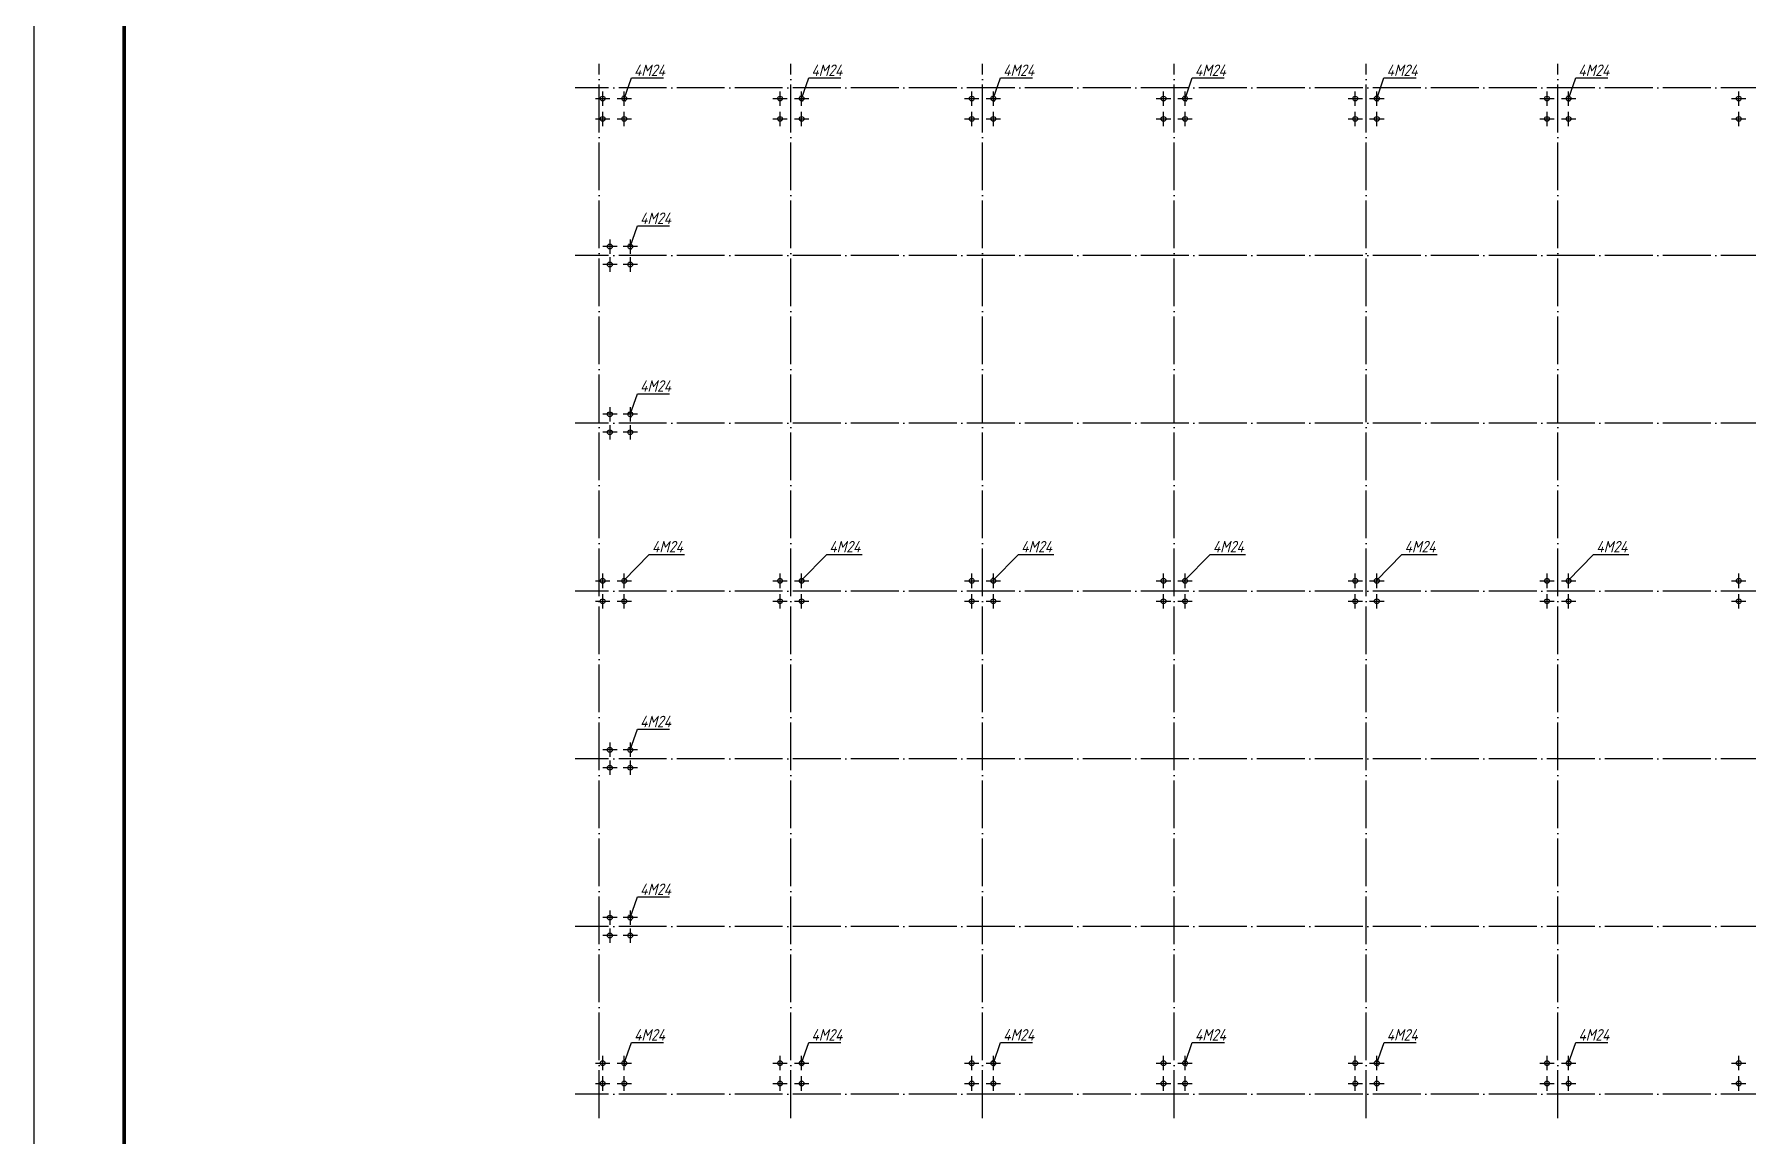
# Model space of a CAD drawing. Extents: x 293620 to 503924, y -252071 to 755100.
# Drawn here: x 366152 to 437642, y 391933 to 437894 of the extents above; entities that cross this region are included whole.
import ezdxf

# ---------------------------------------------------------------- set-up
doc = ezdxf.new("R2010")
doc.units = 0
doc.header["$LTSCALE"] = 1000
doc.header["$MEASUREMENT"] = 0
doc.linetypes.add('DOTE', pattern=[2.4200000000000004, 2, -0.2, 0.02, -0.2])
for name, color, linetype in [('3T_WOOD', 21, 'Continuous'), ('DOTE', 14, 'DOTE'), ('TK', 4, 'Continuous'), ('中粗', 4, 'Continuous'), ('标注', 7, 'Continuous')]:
    doc.layers.add(name, color=color, linetype=linetype)
doc.styles.get("Standard").update_dxf_attribs({"font": 'gbenor.shx', "bigfont": 'gbcbig.shx'})
doc.dimstyles.new('100', dxfattribs={"dimtxt": 250, "dimasz": 200, "dimexe": 250, "dimexo": 300, "dimgap": 150, "dimtad": 1, "dimdec": 0, "dimzin": 0, "dimdsep": 46, "dimtxsty": 'Standard', "dimblk": 'ARCHTICK', "dimcen": 0.09, "dimclrd": 256, "dimclre": 256, "dimclrt": 256, "dimadec": 0, "dimazin": 0, "dimtfac": 1, "dimtdec": 0, "dimtix": 1, "dimtmove": 2, "dimatfit": 3, "dimldrblk": 'ARCHTICK', "dimfxl": 0, "dimtolj": 1, "dimtzin": 0, "dimarcsym": 0})

# ---------------------------------------------------------------- blocks, each defined once
blk = doc.blocks.new('GeYuanFrame_83540116', base_point=(20.08568540801701, 4.526152566438171))
at = {"layer": 'TK'}
blk.add_lwpolyline([(20.08568540801701, 4.526152566438171), (20.08568540801701, 598.5261525664382), (861.0856854080171, 598.5261525664382), (861.0856854080171, 4.526152566438171)], close=True, dxfattribs=at)
at = {"layer": 'TK', "const_width": 1}
blk.add_lwpolyline([(45.08568540801701, 588.5261525664382), (851.0856854080171, 588.5261525664382), (851.0856854080171, 14.52615256643817), (45.08568540801701, 14.52615256643817)], close=True, dxfattribs=at)

msp = doc.modelspace()

# ---------------------------------------------------------------- linework, layer by layer
at = {"layer": 'DOTE'}
for p, q in [((389716.8430563852, 392661.6285579174), (389716.8430563852, 436661.6285579174)), ((397716.8430563852, 392661.6285579174), (397716.8430563852, 436661.6285579174)), ((405716.8430563852, 392661.6285579174), (405716.8430563852, 436661.6285579174)), ((413716.8430563852, 392661.6285579174), (413716.8430563852, 436661.6285579174)), ((421716.8430563852, 392661.6285579174), (421716.8430563852, 436661.6285579173)), ((429716.8430563852, 392661.6285579174), (429716.8430563852, 436661.6285579173)), ((462716.8430563852, 435661.6285579174), (388716.8430563852, 435661.6285579174)), ((462716.8430563852, 428661.6285579174), (388716.8430563852, 428661.6285579174)), ((462716.8430563852, 421661.6285579174), (388716.8430563852, 421661.6285579174)), ((462716.8430563852, 414661.6285579174), (388716.8430563852, 414661.6285579174)), ((462716.8430563852, 407661.6285579174), (388716.8430563852, 407661.6285579174)), ((462716.8430563852, 400661.6285579174), (388716.8430563852, 400661.6285579174)), ((462716.8430563852, 393661.6285579174), (388716.8430563852, 393661.6285579174))]:
    msp.add_line(p, q, dxfattribs=at)
at = {"layer": '中粗', "linetype": 'ByBlock'}
for p, q in [((389866.8430563853, 434911.62856092), (389866.8430563853, 435511.6285549222)), ((390766.8430563853, 434911.62856092), (390766.8430563853, 435511.6285549222)), ((397266.8430563853, 434911.62856092), (397266.8430563853, 435511.6285549222)), ((398166.8430563853, 434911.62856092), (398166.8430563853, 435511.6285549222)), ((405266.8430563852, 434911.62856092), (405266.8430563852, 435511.6285549222)), ((406166.8430563852, 434911.62856092), (406166.8430563852, 435511.6285549222)), ((413266.8430563852, 434911.62856092), (413266.8430563852, 435511.6285549222)), ((414166.8430563852, 434911.62856092), (414166.8430563852, 435511.6285549222)), ((421266.8430563853, 434911.62856092), (421266.8430563853, 435511.6285549222)), ((422166.8430563853, 434911.62856092), (422166.8430563853, 435511.6285549222)), ((429266.8430563853, 434911.62856092), (429266.8430563853, 435511.6285549222)), ((430166.8430563853, 434911.62856092), (430166.8430563853, 435511.6285549222)), ((437266.8430563853, 434911.62856092), (437266.8430563853, 435511.6285549222)), ((389566.8430593841, 435211.6285579174), (390166.8430533827, 435211.6285579174)), ((389866.8430563853, 434061.62856092), (389866.8430563853, 434661.6285549222)), ((390466.8430593841, 435211.6285579174), (391066.8430533827, 435211.6285579174)), ((390766.8430563853, 434061.62856092), (390766.8430563853, 434661.6285549222)), ((396966.8430593841, 435211.6285579174), (397566.8430533827, 435211.6285579174)), ((397266.8430563853, 434061.62856092), (397266.8430563853, 434661.6285549222)), ((397866.8430593841, 435211.6285579174), (398466.8430533827, 435211.6285579174)), ((398166.8430563853, 434061.62856092), (398166.8430563853, 434661.6285549222)), ((404966.8430593841, 435211.6285579174), (405566.8430533826, 435211.6285579174)), ((405266.8430563852, 434061.62856092), (405266.8430563852, 434661.6285549222)), ((405866.8430593841, 435211.6285579174), (406466.8430533826, 435211.6285579174)), ((406166.8430563852, 434061.62856092), (406166.8430563852, 434661.6285549222)), ((412966.8430593841, 435211.6285579174), (413566.8430533826, 435211.6285579174)), ((413266.8430563852, 434061.62856092), (413266.8430563852, 434661.6285549222)), ((413866.8430593841, 435211.6285579174), (414466.8430533826, 435211.6285579174)), ((414166.8430563852, 434061.62856092), (414166.8430563852, 434661.6285549222)), ((420966.8430593841, 435211.6285579174), (421566.8430533827, 435211.6285579174)), ((421266.8430563853, 434061.62856092), (421266.8430563853, 434661.6285549222)), ((421866.8430593841, 435211.6285579174), (422466.8430533827, 435211.6285579174)), ((422166.8430563853, 434061.62856092), (422166.8430563853, 434661.6285549222)), ((428966.8430593841, 435211.6285579174), (429566.8430533827, 435211.6285579174)), ((429266.8430563853, 434061.62856092), (429266.8430563853, 434661.6285549222)), ((429866.8430593841, 435211.6285579174), (430466.8430533827, 435211.6285579174)), ((430166.8430563853, 434061.62856092), (430166.8430563853, 434661.6285549222)), ((436966.8430593841, 435211.6285579174), (437566.8430533827, 435211.6285579174)), ((437266.8430563853, 434061.62856092), (437266.8430563853, 434661.6285549222)), ((389566.8430593841, 434361.6285579174), (390166.8430533827, 434361.6285579174)), ((390466.8430593841, 434361.6285579174), (391066.8430533827, 434361.6285579174)), ((390766.8430563853, 434436.6285571723), (390766.8430563853, 434436.6285571723)), ((396966.8430593841, 434361.6285579174), (397566.8430533827, 434361.6285579174)), ((397866.8430593841, 434361.6285579174), (398466.8430533827, 434361.6285579174)), ((398166.8430563853, 434436.6285571723), (398166.8430563853, 434436.6285571723)), ((404966.8430593841, 434361.6285579174), (405566.8430533826, 434361.6285579174)), ((405866.8430593841, 434361.6285579174), (406466.8430533826, 434361.6285579174)), ((406166.8430563852, 434436.6285571723), (406166.8430563852, 434436.6285571723)), ((412966.8430593841, 434361.6285579174), (413566.8430533826, 434361.6285579174)), ((413866.8430593841, 434361.6285579174), (414466.8430533826, 434361.6285579174)), ((414166.8430563852, 434436.6285571723), (414166.8430563852, 434436.6285571723)), ((420966.8430593841, 434361.6285579174), (421566.8430533827, 434361.6285579174)), ((421866.8430593841, 434361.6285579174), (422466.8430533827, 434361.6285579174)), ((422166.8430563853, 434436.6285571723), (422166.8430563853, 434436.6285571723)), ((428966.8430593841, 434361.6285579174), (429566.8430533827, 434361.6285579174)), ((429866.8430593841, 434361.6285579174), (430466.8430533827, 434361.6285579174)), ((430166.8430563853, 434436.6285571723), (430166.8430563853, 434436.6285571723)), ((436966.8430593841, 434361.6285579174), (437566.8430533827, 434361.6285579174)), ((390466.8430533902, 429036.6285579174), (389866.8430593879, 429036.6285579174)), ((390166.8430563853, 429336.6285549185), (390166.8430563853, 428736.62856092)), ((390166.8430563853, 428961.6285586699), (390166.8430563853, 428961.6285586699)), ((391316.8430533902, 429036.6285579174), (390716.8430593879, 429036.6285579174)), ((391016.8430563853, 429336.6285549185), (391016.8430563853, 428736.62856092)), ((390466.8430533902, 428286.6285579174), (389866.8430593879, 428286.6285579174)), ((390166.8430563853, 428586.6285549185), (390166.8430563853, 427986.62856092)), ((391316.8430533902, 428286.6285579174), (390716.8430593879, 428286.6285579174)), ((391016.8430563853, 428586.6285549185), (391016.8430563853, 427986.62856092)), ((390466.8430533902, 422036.6285579174), (389866.8430593879, 422036.6285579174)), ((390166.8430563853, 422336.6285549185), (390166.8430563853, 421736.62856092)), ((390166.8430563853, 421961.6285586699), (390166.8430563853, 421961.6285586699)), ((391316.8430533902, 422036.6285579174), (390716.8430593879, 422036.6285579174)), ((391016.8430563853, 422336.6285549185), (391016.8430563853, 421736.62856092)), ((390466.8430533902, 421286.6285579174), (389866.8430593879, 421286.6285579174)), ((390166.8430563853, 421586.6285549185), (390166.8430563853, 420986.62856092)), ((391316.8430533902, 421286.6285579174), (390716.8430593879, 421286.6285579174)), ((391016.8430563853, 421586.6285549185), (391016.8430563853, 420986.62856092)), ((389866.8430563853, 414786.62856092), (389866.8430563853, 415386.6285549222)), ((390766.8430563853, 414786.62856092), (390766.8430563853, 415386.6285549222)), ((397266.8430563853, 414786.62856092), (397266.8430563853, 415386.6285549222)), ((398166.8430563853, 414786.62856092), (398166.8430563853, 415386.6285549222)), ((405266.8430563852, 414786.62856092), (405266.8430563852, 415386.6285549222)), ((406166.8430563852, 414786.62856092), (406166.8430563852, 415386.6285549222)), ((413266.8430563852, 414786.62856092), (413266.8430563852, 415386.6285549222)), ((414166.8430563852, 414786.62856092), (414166.8430563852, 415386.6285549222)), ((421266.8430563852, 414786.62856092), (421266.8430563852, 415386.6285549222)), ((422166.8430563852, 414786.62856092), (422166.8430563852, 415386.6285549222)), ((429266.8430563852, 414786.62856092), (429266.8430563852, 415386.6285549222)), ((430166.8430563852, 414786.62856092), (430166.8430563852, 415386.6285549222)), ((437266.8430563852, 414786.62856092), (437266.8430563852, 415386.6285549222)), ((389566.8430593841, 415086.6285579174), (390166.8430533827, 415086.6285579174)), ((390466.8430593841, 415086.6285579174), (391066.8430533827, 415086.6285579174)), ((396966.8430593841, 415086.6285579174), (397566.8430533827, 415086.6285579174)), ((397866.8430593841, 415086.6285579174), (398466.8430533827, 415086.6285579174)), ((404966.843059384, 415086.6285579174), (405566.8430533826, 415086.6285579174)), ((405866.843059384, 415086.6285579174), (406466.8430533826, 415086.6285579174)), ((412966.843059384, 415086.6285579174), (413566.8430533826, 415086.6285579174)), ((413866.843059384, 415086.6285579174), (414466.8430533826, 415086.6285579174)), ((420966.8430593841, 415086.6285579174), (421566.8430533826, 415086.6285579174)), ((421866.8430593841, 415086.6285579174), (422466.8430533826, 415086.6285579174)), ((428966.8430593841, 415086.6285579174), (429566.8430533826, 415086.6285579174)), ((429866.8430593841, 415086.6285579174), (430466.8430533826, 415086.6285579174)), ((436966.8430593841, 415086.6285579174), (437566.8430533826, 415086.6285579174)), ((389566.8430593841, 414236.6285579174), (390166.8430533827, 414236.6285579174)), ((389866.8430563853, 413936.62856092), (389866.8430563853, 414536.6285549222)), ((390466.8430593841, 414236.6285579174), (391066.8430533827, 414236.6285579174)), ((390766.8430563853, 413936.62856092), (390766.8430563853, 414536.6285549222)), ((390766.8430563853, 414311.6285571723), (390766.8430563853, 414311.6285571723)), ((396966.8430593841, 414236.6285579174), (397566.8430533827, 414236.6285579174)), ((397266.8430563853, 413936.62856092), (397266.8430563853, 414536.6285549222)), ((397866.8430593841, 414236.6285579174), (398466.8430533827, 414236.6285579174)), ((398166.8430563853, 413936.62856092), (398166.8430563853, 414536.6285549222)), ((398166.8430563853, 414311.6285571723), (398166.8430563853, 414311.6285571723)), ((404966.843059384, 414236.6285579174), (405566.8430533826, 414236.6285579174)), ((405266.8430563852, 413936.62856092), (405266.8430563852, 414536.6285549222)), ((405866.843059384, 414236.6285579174), (406466.8430533826, 414236.6285579174)), ((406166.8430563852, 413936.62856092), (406166.8430563852, 414536.6285549222)), ((406166.8430563852, 414311.6285571723), (406166.8430563852, 414311.6285571723)), ((412966.843059384, 414236.6285579174), (413566.8430533826, 414236.6285579174)), ((413266.8430563852, 413936.62856092), (413266.8430563852, 414536.6285549222)), ((413866.843059384, 414236.6285579174), (414466.8430533826, 414236.6285579174)), ((414166.8430563852, 413936.62856092), (414166.8430563852, 414536.6285549222)), ((414166.8430563852, 414311.6285571723), (414166.8430563852, 414311.6285571723)), ((420966.8430593841, 414236.6285579174), (421566.8430533826, 414236.6285579174)), ((421266.8430563852, 413936.62856092), (421266.8430563852, 414536.6285549222)), ((421866.8430593841, 414236.6285579174), (422466.8430533826, 414236.6285579174)), ((422166.8430563852, 413936.62856092), (422166.8430563852, 414536.6285549222)), ((422166.8430563852, 414311.6285571723), (422166.8430563852, 414311.6285571723)), ((428966.8430593841, 414236.6285579174), (429566.8430533826, 414236.6285579174)), ((429266.8430563852, 413936.62856092), (429266.8430563852, 414536.6285549222)), ((429866.8430593841, 414236.6285579174), (430466.8430533826, 414236.6285579174)), ((430166.8430563852, 413936.62856092), (430166.8430563852, 414536.6285549222)), ((430166.8430563852, 414311.6285571723), (430166.8430563852, 414311.6285571723)), ((436966.8430593841, 414236.6285579174), (437566.8430533826, 414236.6285579174)), ((437266.8430563852, 413936.62856092), (437266.8430563852, 414536.6285549222)), ((390166.8430563853, 408336.6285549185), (390166.8430563853, 407736.62856092)), ((391016.8430563853, 408336.6285549185), (391016.8430563853, 407736.62856092)), ((390466.8430533902, 408036.6285579174), (389866.8430593879, 408036.6285579174)), ((390166.8430563853, 407961.6285586699), (390166.8430563853, 407961.6285586699)), ((390166.8430563853, 407586.6285549185), (390166.8430563853, 406986.62856092)), ((391316.8430533902, 408036.6285579174), (390716.8430593879, 408036.6285579174)), ((391016.8430563853, 407586.6285549185), (391016.8430563853, 406986.62856092)), ((390466.8430533902, 407286.6285579174), (389866.8430593879, 407286.6285579174)), ((391316.8430533902, 407286.6285579174), (390716.8430593879, 407286.6285579174)), ((390166.8430563853, 401336.6285549185), (390166.8430563853, 400736.62856092)), ((391016.8430563853, 401336.6285549185), (391016.8430563853, 400736.62856092)), ((390466.8430533902, 401036.6285579174), (389866.8430593879, 401036.6285579174)), ((390166.8430563853, 400961.6285586699), (390166.8430563853, 400961.6285586699)), ((390166.8430563853, 400586.6285549185), (390166.8430563853, 399986.62856092)), ((391316.8430533902, 401036.6285579174), (390716.8430593879, 401036.6285579174)), ((391016.8430563853, 400586.6285549185), (391016.8430563853, 399986.62856092)), ((390466.8430533902, 400286.6285579174), (389866.8430593879, 400286.6285579174)), ((391316.8430533902, 400286.6285579174), (390716.8430593879, 400286.6285579174)), ((389566.8430593841, 394961.6285579174), (390166.8430533826, 394961.6285579174)), ((389866.8430563852, 394661.62856092), (389866.8430563852, 395261.6285549222)), ((390466.8430593841, 394961.6285579174), (391066.8430533826, 394961.6285579174)), ((390766.8430563852, 394661.62856092), (390766.8430563852, 395261.6285549222)), ((396966.8430593841, 394961.6285579174), (397566.8430533826, 394961.6285579174)), ((397266.8430563852, 394661.62856092), (397266.8430563852, 395261.6285549222)), ((397866.8430593841, 394961.6285579174), (398466.8430533826, 394961.6285579174)), ((398166.8430563852, 394661.62856092), (398166.8430563852, 395261.6285549222)), ((404966.843059384, 394961.6285579174), (405566.8430533826, 394961.6285579174)), ((405266.8430563852, 394661.62856092), (405266.8430563852, 395261.6285549222)), ((405866.843059384, 394961.6285579174), (406466.8430533826, 394961.6285579174)), ((406166.8430563852, 394661.62856092), (406166.8430563852, 395261.6285549222)), ((412966.843059384, 394961.6285579174), (413566.8430533826, 394961.6285579174)), ((413266.8430563852, 394661.62856092), (413266.8430563852, 395261.6285549222)), ((413866.843059384, 394961.6285579174), (414466.8430533826, 394961.6285579174)), ((414166.8430563852, 394661.62856092), (414166.8430563852, 395261.6285549222)), ((420966.8430593841, 394961.6285579174), (421566.8430533826, 394961.6285579174)), ((421266.8430563852, 394661.62856092), (421266.8430563852, 395261.6285549222)), ((421866.8430593841, 394961.6285579174), (422466.8430533826, 394961.6285579174)), ((422166.8430563852, 394661.62856092), (422166.8430563852, 395261.6285549222)), ((428966.8430593841, 394961.6285579174), (429566.8430533826, 394961.6285579174)), ((429266.8430563852, 394661.62856092), (429266.8430563852, 395261.6285549222)), ((429866.8430593841, 394961.6285579174), (430466.8430533826, 394961.6285579174)), ((430166.8430563852, 394661.62856092), (430166.8430563852, 395261.6285549222)), ((436966.8430593841, 394961.6285579174), (437566.8430533826, 394961.6285579174)), ((437266.8430563852, 394661.62856092), (437266.8430563852, 395261.6285549222)), ((389566.8430593841, 394111.6285579174), (390166.8430533826, 394111.6285579174)), ((389866.8430563852, 393811.62856092), (389866.8430563852, 394411.6285549222)), ((390466.8430593841, 394111.6285579174), (391066.8430533826, 394111.6285579174)), ((390766.8430563852, 393811.62856092), (390766.8430563852, 394411.6285549222)), ((390766.8430563852, 394186.6285571723), (390766.8430563852, 394186.6285571723)), ((396966.8430593841, 394111.6285579174), (397566.8430533826, 394111.6285579174)), ((397266.8430563852, 393811.62856092), (397266.8430563852, 394411.6285549222)), ((397866.8430593841, 394111.6285579174), (398466.8430533826, 394111.6285579174)), ((398166.8430563852, 393811.62856092), (398166.8430563852, 394411.6285549222)), ((398166.8430563852, 394186.6285571723), (398166.8430563852, 394186.6285571723)), ((404966.843059384, 394111.6285579174), (405566.8430533826, 394111.6285579174)), ((405266.8430563852, 393811.62856092), (405266.8430563852, 394411.6285549222)), ((405866.843059384, 394111.6285579174), (406466.8430533826, 394111.6285579174)), ((406166.8430563852, 393811.62856092), (406166.8430563852, 394411.6285549222)), ((406166.8430563852, 394186.6285571723), (406166.8430563852, 394186.6285571723)), ((412966.843059384, 394111.6285579174), (413566.8430533826, 394111.6285579174)), ((413266.8430563852, 393811.62856092), (413266.8430563852, 394411.6285549222)), ((413866.843059384, 394111.6285579174), (414466.8430533826, 394111.6285579174)), ((414166.8430563852, 393811.62856092), (414166.8430563852, 394411.6285549222)), ((414166.8430563852, 394186.6285571723), (414166.8430563852, 394186.6285571723)), ((420966.8430593841, 394111.6285579174), (421566.8430533826, 394111.6285579174)), ((421266.8430563852, 393811.62856092), (421266.8430563852, 394411.6285549222)), ((421866.8430593841, 394111.6285579174), (422466.8430533826, 394111.6285579174)), ((422166.8430563852, 393811.62856092), (422166.8430563852, 394411.6285549222)), ((422166.8430563852, 394186.6285571723), (422166.8430563852, 394186.6285571723)), ((428966.8430593841, 394111.6285579174), (429566.8430533826, 394111.6285579174)), ((429266.8430563852, 393811.62856092), (429266.8430563852, 394411.6285549222)), ((429866.8430593841, 394111.6285579174), (430466.8430533826, 394111.6285579174)), ((430166.8430563852, 393811.62856092), (430166.8430563852, 394411.6285549222)), ((430166.8430563852, 394186.6285571723), (430166.8430563852, 394186.6285571723)), ((436966.8430593841, 394111.6285579174), (437566.8430533826, 394111.6285579174)), ((437266.8430563852, 393811.62856092), (437266.8430563852, 394411.6285549222))]:
    msp.add_line(p, q, dxfattribs=at)
for centre in [(389866.8430563853, 435211.6285579174), (390766.8430563853, 435211.6285579174), (397266.8430563853, 435211.6285579174), (398166.8430563853, 435211.6285579174), (405266.8430563852, 435211.6285579174), (406166.8430563852, 435211.6285579174), (413266.8430563852, 435211.6285579174), (414166.8430563852, 435211.6285579174), (421266.8430563853, 435211.6285579174), (422166.8430563853, 435211.6285579174), (429266.8430563853, 435211.6285579174), (430166.8430563853, 435211.6285579174), (437266.8430563853, 435211.6285579174), (389866.8430563853, 434361.6285579174), (390766.8430563853, 434361.6285579174), (397266.8430563853, 434361.6285579174), (398166.8430563853, 434361.6285579174), (405266.8430563852, 434361.6285579174), (406166.8430563852, 434361.6285579174), (413266.8430563852, 434361.6285579174), (414166.8430563852, 434361.6285579174), (421266.8430563853, 434361.6285579174), (422166.8430563853, 434361.6285579174), (429266.8430563853, 434361.6285579174), (430166.8430563853, 434361.6285579174), (437266.8430563853, 434361.6285579174), (390166.8430563853, 429036.6285579174), (391016.8430563853, 429036.6285579174), (390166.8430563853, 428286.6285579174), (391016.8430563853, 428286.6285579174), (390166.8430563853, 422036.6285579174), (391016.8430563853, 422036.6285579174), (390166.8430563853, 421286.6285579174), (391016.8430563853, 421286.6285579174), (389866.8430563853, 415086.6285579174), (390766.8430563853, 415086.6285579174), (397266.8430563853, 415086.6285579174), (398166.8430563853, 415086.6285579174), (405266.8430563852, 415086.6285579174), (406166.8430563852, 415086.6285579174), (413266.8430563852, 415086.6285579174), (414166.8430563852, 415086.6285579174), (421266.8430563852, 415086.6285579174), (422166.8430563852, 415086.6285579174), (429266.8430563852, 415086.6285579174), (430166.8430563852, 415086.6285579174), (437266.8430563852, 415086.6285579174), (389866.8430563853, 414236.6285579174), (390766.8430563853, 414236.6285579174), (397266.8430563853, 414236.6285579174), (398166.8430563853, 414236.6285579174), (405266.8430563852, 414236.6285579174), (406166.8430563852, 414236.6285579174), (413266.8430563852, 414236.6285579174), (414166.8430563852, 414236.6285579174), (421266.8430563852, 414236.6285579174), (422166.8430563852, 414236.6285579174), (429266.8430563852, 414236.6285579174), (430166.8430563852, 414236.6285579174), (437266.8430563852, 414236.6285579174), (390166.8430563853, 408036.6285579174), (391016.8430563853, 408036.6285579174), (390166.8430563853, 407286.6285579174), (391016.8430563853, 407286.6285579174), (390166.8430563853, 401036.6285579174), (391016.8430563853, 401036.6285579174), (390166.8430563853, 400286.6285579174), (391016.8430563853, 400286.6285579174), (389866.8430563852, 394961.6285579174), (390766.8430563852, 394961.6285579174), (397266.8430563852, 394961.6285579174), (398166.8430563852, 394961.6285579174), (405266.8430563852, 394961.6285579174), (406166.8430563852, 394961.6285579174), (413266.8430563852, 394961.6285579174), (414166.8430563852, 394961.6285579174), (421266.8430563852, 394961.6285579174), (422166.8430563852, 394961.6285579174), (429266.8430563852, 394961.6285579174), (430166.8430563852, 394961.6285579174), (437266.8430563852, 394961.6285579174), (389866.8430563852, 394111.6285579174), (390766.8430563852, 394111.6285579174), (397266.8430563852, 394111.6285579174), (398166.8430563852, 394111.6285579174), (405266.8430563852, 394111.6285579174), (406166.8430563852, 394111.6285579174), (413266.8430563852, 394111.6285579174), (414166.8430563852, 394111.6285579174), (421266.8430563852, 394111.6285579174), (422166.8430563852, 394111.6285579174), (429266.8430563852, 394111.6285579174), (430166.8430563852, 394111.6285579174), (437266.8430563852, 394111.6285579174)]:
    msp.add_circle(centre, 99.99999899999999, dxfattribs=at)

# ---------------------------------------------------------------- block references
at = {"layer": '3T_WOOD', "xscale": 150, "yscale": 150, "zscale": 150}
msp.add_blockref('GeYuanFrame_83540116', (366151.7538179462, 362629.2479342273), dxfattribs=at)

# ---------------------------------------------------------------- texts
at = {"color": 6, "ltscale": 0.5, "oblique": 15}
for p in [(391174.5454366443, 436152.3193339042), (398574.5454366443, 436152.3193339042), (406574.5454366442, 436152.3193339042), (414574.5454366442, 436152.3193339042), (422574.5454366443, 436152.3193339042), (430574.5454366443, 436152.3193339042), (391426.9376831049, 429977.3193339042), (391426.9376831049, 422977.3193339042), (391923.470268238, 416273.1151590529), (399323.470268238, 416273.1151590529), (407323.4702682379, 416273.1151590529), (415323.4702682379, 416273.1151590529), (423323.4702682379, 416273.1151590529), (431323.4702682379, 416273.1151590529), (391426.9376831049, 408977.3193339042), (391426.9376831049, 401977.3193339042), (391176.9376830974, 395902.3193339042), (398576.9376830974, 395902.3193339042), (406576.9376830974, 395902.3193339042), (414576.9376830974, 395902.3193339042), (422576.9376830974, 395902.3193339042), (430576.9376830974, 395902.3193339042)]:
    msp.add_text('4M24', height=480, dxfattribs=at).set_placement(p)

# ---------------------------------------------------------------- leaders
at = {"layer": '标注', "linetype": 'ByBlock'}
for points in [[(390764.7461991984, 435205.5673322161), (391063.9830736605, 436070.5486228623), (392402.7883292384, 436070.5486228623)], [(398164.7461991984, 435205.5673322161), (398463.9830736605, 436070.5486228623), (399802.7883292384, 436070.5486228623)], [(406164.7461991983, 435205.5673322161), (406463.9830736604, 436070.5486228623), (407802.7883292383, 436070.5486228623)], [(414164.7461991983, 435205.5673322161), (414463.9830736604, 436070.5486228623), (415802.7883292383, 436070.5486228623)], [(422164.7461991984, 435205.5673322161), (422463.9830736605, 436070.5486228623), (423802.7883292384, 436070.5486228623)], [(430164.7461991984, 435205.5673322161), (430463.9830736605, 436070.5486228623), (431802.7883292384, 436070.5486228623)], [(391017.138445659, 429030.5673322161), (391316.3753201211, 429895.5486228623), (392655.180575699, 429895.5486228623)], [(391017.138445659, 422030.5673322161), (391316.3753201211, 422895.5486228623), (392655.180575699, 422895.5486228623)], [(390747.3648998548, 415104.9277036893), (391812.9079052542, 416191.3444480109), (393287.9603168775, 416191.3444480109)], [(398147.3648998548, 415104.9277036893), (399212.9079052542, 416191.3444480109), (400687.9603168775, 416191.3444480109)], [(406147.3648998546, 415104.9277036893), (407212.907905254, 416191.3444480109), (408687.9603168773, 416191.3444480109)], [(414147.3648998546, 415104.9277036893), (415212.907905254, 416191.3444480109), (416687.9603168773, 416191.3444480109)], [(422147.3648998547, 415104.9277036893), (423212.9079052541, 416191.3444480109), (424687.9603168774, 416191.3444480109)], [(430147.3648998547, 415104.9277036893), (431212.9079052541, 416191.3444480109), (432687.9603168774, 416191.3444480109)], [(391017.138445659, 408030.5673322161), (391316.3753201211, 408895.5486228623), (392655.180575699, 408895.5486228623)], [(391017.138445659, 401030.5673322161), (391316.3753201211, 401895.5486228623), (392655.180575699, 401895.5486228623)], [(390767.1384456515, 394955.5673322161), (391066.3753201136, 395820.5486228623), (392405.1805756915, 395820.5486228623)], [(398167.1384456515, 394955.5673322161), (398466.3753201136, 395820.5486228623), (399805.1805756915, 395820.5486228623)], [(406167.1384456514, 394955.5673322161), (406466.3753201136, 395820.5486228623), (407805.1805756915, 395820.5486228623)], [(414167.1384456514, 394955.5673322161), (414466.3753201136, 395820.5486228623), (415805.1805756915, 395820.5486228623)], [(422167.1384456515, 394955.5673322161), (422466.3753201136, 395820.5486228623), (423805.1805756915, 395820.5486228623)], [(430167.1384456515, 394955.5673322161), (430466.3753201136, 395820.5486228623), (431805.1805756915, 395820.5486228623)]]:
    msp.add_leader(points, dimstyle='100', override={"dimgap": 150, "dimtad": 0}, dxfattribs=at)

doc.saveas('drawing.dxf')
